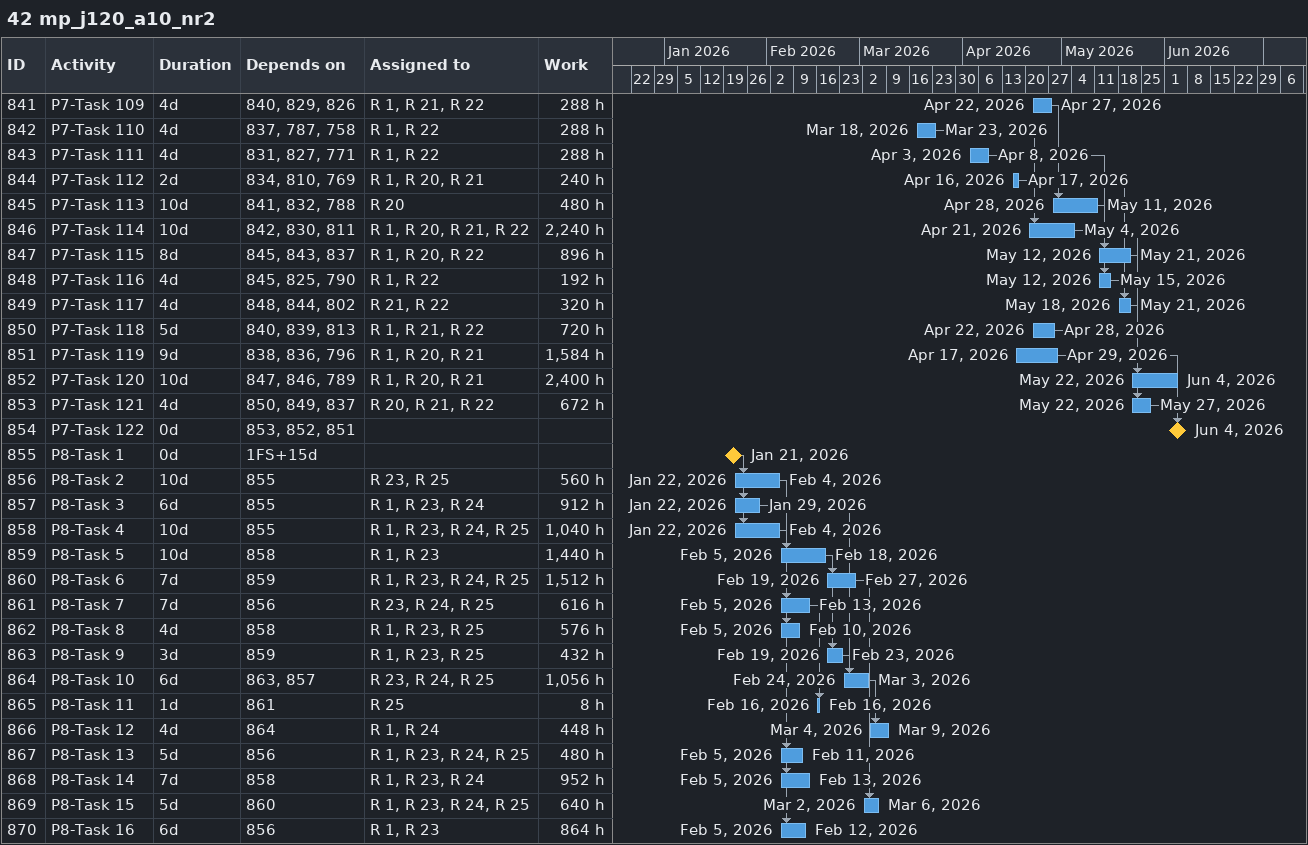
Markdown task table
42 mp_j120_a10_nr2

| ID | Task | Duration | Start | Finish | Predecessors | Resources | Work (h) |
|---|---|---|---|---|---|---|---|
| 841 | P7-Task 109 | 4d | 2026-04-22 | 2026-04-27 | 840, 829, 826 | R 1, R 21, R 22 | 288 |
| 842 | P7-Task 110 | 4d | 2026-03-18 | 2026-03-23 | 837, 787, 758 | R 1, R 22 | 288 |
| 843 | P7-Task 111 | 4d | 2026-04-03 | 2026-04-08 | 831, 827, 771 | R 1, R 22 | 288 |
| 844 | P7-Task 112 | 2d | 2026-04-16 | 2026-04-17 | 834, 810, 769 | R 1, R 20, R 21 | 240 |
| 845 | P7-Task 113 | 10d | 2026-04-28 | 2026-05-11 | 841, 832, 788 | R 20 | 480 |
| 846 | P7-Task 114 | 10d | 2026-04-21 | 2026-05-04 | 842, 830, 811 | R 1, R 20, R 21, R 22 | 2240 |
| 847 | P7-Task 115 | 8d | 2026-05-12 | 2026-05-21 | 845, 843, 837 | R 1, R 20, R 22 | 896 |
| 848 | P7-Task 116 | 4d | 2026-05-12 | 2026-05-15 | 845, 825, 790 | R 1, R 22 | 192 |
| 849 | P7-Task 117 | 4d | 2026-05-18 | 2026-05-21 | 848, 844, 802 | R 21, R 22 | 320 |
| 850 | P7-Task 118 | 5d | 2026-04-22 | 2026-04-28 | 840, 839, 813 | R 1, R 21, R 22 | 720 |
| 851 | P7-Task 119 | 9d | 2026-04-17 | 2026-04-29 | 838, 836, 796 | R 1, R 20, R 21 | 1584 |
| 852 | P7-Task 120 | 10d | 2026-05-22 | 2026-06-04 | 847, 846, 789 | R 1, R 20, R 21 | 2400 |
| 853 | P7-Task 121 | 4d | 2026-05-22 | 2026-05-27 | 850, 849, 837 | R 20, R 21, R 22 | 672 |
| 854 | P7-Task 122 | 0d | 2026-06-04 | 2026-06-04 | 853, 852, 851 |  |  |
| 855 | P8-Task 1 | 0d | 2026-01-21 | 2026-01-21 | 1FS+15d |  |  |
| 856 | P8-Task 2 | 10d | 2026-01-22 | 2026-02-04 | 855 | R 23, R 25 | 560 |
| 857 | P8-Task 3 | 6d | 2026-01-22 | 2026-01-29 | 855 | R 1, R 23, R 24 | 912 |
| 858 | P8-Task 4 | 10d | 2026-01-22 | 2026-02-04 | 855 | R 1, R 23, R 24, R 25 | 1040 |
| 859 | P8-Task 5 | 10d | 2026-02-05 | 2026-02-18 | 858 | R 1, R 23 | 1440 |
| 860 | P8-Task 6 | 7d | 2026-02-19 | 2026-02-27 | 859 | R 1, R 23, R 24, R 25 | 1512 |
| 861 | P8-Task 7 | 7d | 2026-02-05 | 2026-02-13 | 856 | R 23, R 24, R 25 | 616 |
| 862 | P8-Task 8 | 4d | 2026-02-05 | 2026-02-10 | 858 | R 1, R 23, R 25 | 576 |
| 863 | P8-Task 9 | 3d | 2026-02-19 | 2026-02-23 | 859 | R 1, R 23, R 25 | 432 |
| 864 | P8-Task 10 | 6d | 2026-02-24 | 2026-03-03 | 863, 857 | R 23, R 24, R 25 | 1056 |
| 865 | P8-Task 11 | 1d | 2026-02-16 | 2026-02-16 | 861 | R 25 | 8 |
| 866 | P8-Task 12 | 4d | 2026-03-04 | 2026-03-09 | 864 | R 1, R 24 | 448 |
| 867 | P8-Task 13 | 5d | 2026-02-05 | 2026-02-11 | 856 | R 1, R 23, R 24, R 25 | 480 |
| 868 | P8-Task 14 | 7d | 2026-02-05 | 2026-02-13 | 858 | R 1, R 23, R 24 | 952 |
| 869 | P8-Task 15 | 5d | 2026-03-02 | 2026-03-06 | 860 | R 1, R 23, R 24, R 25 | 640 |
| 870 | P8-Task 16 | 6d | 2026-02-05 | 2026-02-12 | 856 | R 1, R 23 | 864 |
